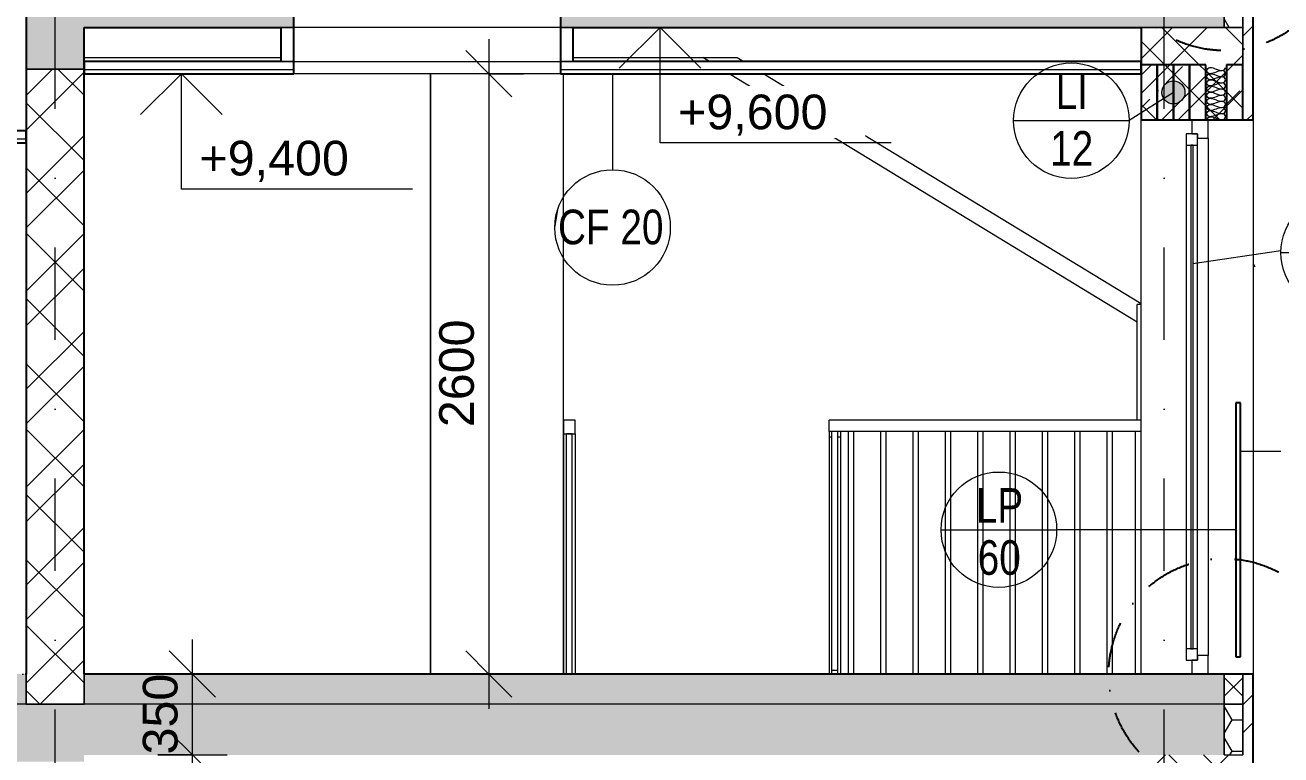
# Model space of a CAD drawing. Header units: millimetres. Extents: x -10201 to 171407, y -8645 to 72638.
# Drawn here: x 47032 to 52467, y 6450 to 9610 of the extents above; entities that cross this region are included whole.
import ezdxf

# ---------------------------------------------------------------- set-up
doc = ezdxf.new("R2010")
doc.units = ezdxf.units.MM
for name, pattern in [('HA_DashDot_10mm-S3mm', [1000, 400, -300, 0, -300]), ('HA_DashDot_4mm-S1mm', [400, 200, -100, 0, -100]), ('HA_Dot-S4mm', [400, 0, -400])]:
    doc.linetypes.add(name, pattern=pattern)
for name, color, linetype, lineweight in [('A-____-____-DIMS', 9, 'Continuous', 5), ('A-____-____-DIMS-100', 9, 'Continuous', 5), ('A-CLNG-____-IDEN', 9, 'Continuous', 9), ('A-CLNG-____-MCUT', 9, 'Continuous', 25), ('A-CLNG-____-OTLN', 9, 'Continuous', 9), ('A-DETL-____-OTLN', 9, 'Continuous', 25), ('A-FLOR-____-MCUT', 9, 'Continuous', 25), ('A-FLOR-____-OTLN', 9, 'Continuous', 9), ('A-FLOR-____-OVHD', 9, 'HA_DashDot_4mm-S1mm', 25), ('A-FLOR-____-PATT', 9, 'Continuous', 25), ('A-FLOR-HRAL-IDEN', 9, 'Continuous', 9), ('A-FLOR-HRAL-MCUT', 9, 'Continuous', 25), ('A-FLOR-HRAL-OTLN', 9, 'Continuous', 9), ('A-FLOR-LEVL-OTLN', 9, 'Continuous', 9), ('A-GENM-____-IDEN', 9, 'Continuous', 9), ('A-GENM-____-MCUT', 9, 'Continuous', 25), ('A-GENM-____-OTLN', 9, 'Continuous', 9), ('A-GLAZ-____-IDEN', 9, 'Continuous', 9), ('A-GLAZ-____-MCUT', 9, 'Continuous', 5), ('A-GLAZ-____-OTLN', 9, 'Continuous', 5), ('A-ROOF-____-OTLN', 9, 'Continuous', 9), ('A-WALL-____-MCUT', 9, 'Continuous', 25), ('A-WALL-____-OTLN', 9, 'Continuous', 9), ('A-WALL-____-PATT', 9, 'Continuous', 25), ('G-____-____-DIMS', 9, 'Continuous', 5), ('I-WALL-____-MCUT', 9, 'Continuous', 25), ('I-WALL-____-OTLN', 9, 'Continuous', 9), ('S-COLS-____-OTLN', 9, 'Continuous', 9), ('S-GRID-____-OTLN', 9, 'Continuous', 5)]:
    doc.layers.add(name, color=color, linetype=linetype, lineweight=lineweight)
doc.styles.add('Arial_1', font='arial.ttf', dxfattribs={"height": 150})
doc.styles.add('Arial_3', font='arial.ttf', dxfattribs={"width": 0.8, "height": 150})
doc.dimstyles.new('Inner_Dimensions', dxfattribs={"dimscale": 304.8, "dimtxt": 153.03891, "dimasz": 0.656168, "dimexe": 0.492126, "dimexo": 0.0625, "dimgap": 0.065617, "dimtad": 1, "dimdec": 0, "dimzin": 0, "dimdsep": 46, "dimtxsty": 'Arial_1', "dimblk1": 'OBLIQUE', "dimblk2": 'OBLIQUE', "dimsah": 1, "dimcen": 0.09, "dimdle": 0.492126, "dimazin": 0, "dimtfac": 1, "dimtdec": 4, "dimtix": 1, "dimtmove": 0, "dimatfit": 3, "dimfxl": 0.492126, "dimfxlon": 1, "dimtvp": 1, "dimtolj": 1, "dimtzin": 0, "dimlwd": 9, "dimlwe": 9, "dimarcsym": 2})
pattern_1 = [(45, (48505.64, 1865.4), (-212.132, 212.132), []), (45, (48655.64, 1865.4), (-212.132, 212.132), []), (315, (48505.64, 1865.4), (212.132, 212.132), []), (315, (48655.64, 1865.4), (212.132, 212.132), [])]
pattern_2 = [(0, (48505.64, 1865.4), (117.188, 67.658), [78.125, -156.25]), (120, (48505.64, 1865.4), (-117.18755, 67.6588), [78.125, -156.25]), (60, (48505.64, 1865.4), (-5e-05, 135.31592), [0, -156.25, 78.125, 0])]
pattern_3 = [(45, (48505.64, 1865.4), (-176.7767, 176.7767), []), (45, (48576.35, 1865.4), (-176.7767, 176.7767), []), (45, (48717.77, 1865.4), (-106.066, 247.4874), [100, -50, 3.353, -46.647])]

# ---------------------------------------------------------------- blocks, each defined once
blk = doc.blocks.new('Railing - 25mm-V44-ŘEZ 2-2 OBJEKT B')
at = {"layer": 'A-FLOR-HRAL-OTLN', "color": 250}
for p, q in [((55354.8, 7850), (55354.8, 6800)), ((55379.8, 6800), (55379.8, 7850))]:
    blk.add_line(p, q, dxfattribs=at)
blk = doc.blocks.new('Railing - 25mm-1408449-ŘEZ 2-2 OBJEKT B')
at = {"layer": 'A-FLOR-HRAL-OTLN', "color": 250}
for p, q in [((54164.8, 6800), (54164.8, 6815.9)), ((54189.8, 6800), (54189.8, 6815.9))]:
    blk.add_line(p, q, dxfattribs=at)
blk = doc.blocks.new('Railing - 25mm-1408427-ŘEZ 2-2 OBJEKT B')
at = {"layer": 'A-FLOR-HRAL-OTLN', "color": 250}
for p, q in [((54245.6, 2075), (54245.6, 3100)), ((54270.6, 2075), (54270.6, 3100))]:
    blk.add_line(p, q, dxfattribs=at)
blk = doc.blocks.new('Railing - 25mm-2075582-ŘEZ 2-2 OBJEKT B')
at = {"layer": 'A-FLOR-HRAL-OTLN', "color": 250}
for p, q in [((54164.8, 6815.9), (54164.8, 7850)), ((54189.8, 6815.9), (54189.8, 7850)), ((54189.8, 6815.9), (54164.8, 6815.9))]:
    blk.add_line(p, q, dxfattribs=at)
blk = doc.blocks.new('Railing - 25mm-V45-ŘEZ 2-2 OBJEKT B')
at = {"layer": 'A-FLOR-HRAL-OTLN', "color": 250}
blk.add_line((55477.7, 7850), (55477.7, 6800), dxfattribs=at)
blk = doc.blocks.new('Railing - 25mm-1408421-ŘEZ 2-2 OBJEKT B')
at = {"layer": 'A-FLOR-HRAL-OTLN', "color": 250}
for p, q in [((55464.8, 1716), (55464.8, 675)), ((55489.8, 1716), (55464.8, 1716)), ((55489.8, 675), (55489.8, 1716)), ((55464.8, 675), (55489.8, 675))]:
    blk.add_line(p, q, dxfattribs=at)
blk = doc.blocks.new('Railing - Railing-1408464-ŘEZ 2-2 OBJEKT B')
for name, p in [('Railing - 25mm-2075582-ŘEZ 2-2 OBJEKT B', (0, 0)), ('Railing - 25mm-V44-ŘEZ 2-2 OBJEKT B', (-1120, 0)), ('Railing - 25mm-V44-ŘEZ 2-2 OBJEKT B', (-980, 0)), ('Railing - 25mm-V44-ŘEZ 2-2 OBJEKT B', (-840, 0)), ('Railing - 25mm-V44-ŘEZ 2-2 OBJEKT B', (-700, 0)), ('Railing - 25mm-V44-ŘEZ 2-2 OBJEKT B', (-560, 0)), ('Railing - 25mm-V44-ŘEZ 2-2 OBJEKT B', (-420, 0)), ('Railing - 25mm-V44-ŘEZ 2-2 OBJEKT B', (-280, 0)), ('Railing - 25mm-V44-ŘEZ 2-2 OBJEKT B', (-140, 0)), ('Railing - 25mm-V44-ŘEZ 2-2 OBJEKT B', (0, 0)), ('Railing - 25mm-V45-ŘEZ 2-2 OBJEKT B', (0, 0)), ('Railing - 25mm-1408449-ŘEZ 2-2 OBJEKT B', (0, 0)), ('Railing - 25mm-1408427-ŘEZ 2-2 OBJEKT B', (0, 3150))]:
    blk.add_blockref(name, p)
at = {"extrusion": (0, 0, -1), "zscale": -1.000000000000001}
blk.add_blockref('Railing - 25mm-1408421-ŘEZ 2-2 OBJEKT B', (-109805.4, 3150), dxfattribs=at)
blk = doc.blocks.new('Top Rail Type - Top Rail_Internal_-1408492-ŘEZ 2-2 OBJEKT B')
at = {"layer": 'A-FLOR-HRAL-OTLN', "color": 250}
for p, q in [((54152.3, 7850), (54152.3, 7900)), ((54277.3, 7900), (54152.3, 7900)), ((55502.7, 7900), (54277.3, 7900)), ((54152.3, 7850), (54152.3, 7825.7)), ((54277.3, 7850), (54152.3, 7850)), ((54202.3, 7850), (54202.3, 7825.7)), ((55502.7, 7850), (54277.3, 7850)), ((54164.8, 7825.7), (54152.3, 7825.7)), ((54152.3, 7825.7), (54152.3, 6800)), ((54202.3, 7825.7), (54189.8, 7825.7)), ((54202.3, 7825.7), (54202.3, 6800)), ((54228.1, 6325), (54202.7, 6325)), ((54303.1, 6325), (54228.1, 6325)), ((54303.1, 6302), (54303.1, 6325)), ((54353.1, 6325), (54303.1, 6325)), ((54353.1, 6325), (54353.1, 6302)), ((54303.1, 4925), (54303.1, 6250)), ((54353.1, 6250), (54353.1, 4925)), ((54303.1, 4925), (54303.1, 4866)), ((54353.1, 4925), (54303.1, 4925)), ((54353.1, 4866), (54353.1, 4925)), ((54303.1, 4866), (54353.1, 4866))]:
    blk.add_line(p, q, dxfattribs=at)
blk = doc.blocks.new('Railing - Railing-1637688-ŘEZ 2-2 OBJEKT B')
at = {"layer": 'A-FLOR-HRAL-MCUT', "color": 50}
for p, q in [((55932.7, 7975), (55912.7, 7975)), ((55912.7, 7975), (55912.7, 6875)), ((55932.7, 6875), (55932.7, 7975)), ((55912.7, 6875), (55932.7, 6875))]:
    blk.add_line(p, q, dxfattribs=at)
blk = doc.blocks.new('HA_WD_SinglePanel - 1000x2400-1670805-ŘEZ 2-2 OBJEKT B')
at = {"layer": 'A-GLAZ-____-MCUT', "color": 10}
for p, q in [((55722.7, 6050), (55722.7, 5990)), ((55792.7, 6050), (55722.7, 6050)), ((55792.7, 5970), (55792.7, 6050)), ((55747.7, 5990), (55697.7, 5990)), ((55697.7, 5990), (55697.7, 5940)), ((55722.7, 5990), (55747.7, 5990)), ((55747.7, 5940), (55747.7, 5990)), ((55747.7, 5990), (55747.7, 5970)), ((55697.7, 5940), (55747.7, 5940)), ((55727.7, 5940), (55717.7, 5940)), ((55717.7, 5940), (55717.7, 3760)), ((55727.7, 3760), (55727.7, 5940)), ((55747.7, 5970), (55792.7, 5970)), ((55747.7, 3760), (55697.7, 3760)), ((55697.7, 3760), (55697.7, 3710)), ((55717.7, 3760), (55727.7, 3760)), ((55747.7, 3710), (55747.7, 3760)), ((55697.7, 3710), (55747.7, 3710)), ((55722.7, 3710), (55722.7, 3650)), ((55747.7, 3710), (55722.7, 3710)), ((55792.7, 3730), (55747.7, 3730)), ((55747.7, 3730), (55747.7, 3710)), ((55792.7, 3650), (55792.7, 3730)), ((55722.7, 3650), (55792.7, 3650))]:
    blk.add_line(p, q, dxfattribs=at)
at = {"layer": 'A-GLAZ-____-OTLN', "color": 10}
for p, q in [((55697.7, 5940), (55697.7, 3760)), ((55747.7, 3760), (55747.7, 5940)), ((55792.7, 5970), (55792.7, 3730))]:
    blk.add_line(p, q, dxfattribs=at)
blk = doc.blocks.new('HA_GM_Gutter_Facade - HA_GM_Gutter_Facade TP02-2133664-ŘEZ 2-2 OBJEKT B')
at = {"layer": 'A-GENM-____-OTLN', "color": 250}
for p, q in [((55989.7, 8575), (55987.7, 8575)), ((55997.2, 8562), (55989.7, 8575))]:
    blk.add_line(p, q, dxfattribs=at)
blk = doc.blocks.new('TB_Porotherm KP7_1250mm - TB_Porotherm KP7_1250mm-V56-ŘEZ 2-2 OBJEKT B')
at = {"layer": 'A-GENM-____-OTLN', "lineweight": 5}
h = blk.add_hatch(dxfattribs=at)
h.set_pattern_fill('FP_26', color=256, style=0, pattern_type=2)
h.set_pattern_definition(pattern_3)
h.paths.add_polyline_path([(55572.7, 9200), (55572.7, 9438), (55502.7, 9438), (55502.7, 9200)])
at = {"layer": 'A-GENM-____-MCUT', "color": 50}
for p, q in [((55572.7, 9438), (55502.7, 9438)), ((55502.7, 9438), (55502.7, 9200)), ((55572.7, 9200), (55572.7, 9438)), ((55502.7, 9200), (55572.7, 9200))]:
    blk.add_line(p, q, dxfattribs=at)
blk = doc.blocks.new('TB_Porotherm KP7_1250mm - TB_Porotherm KP7_1250mm-V57-ŘEZ 2-2 OBJEKT B')
at = {"layer": 'A-GENM-____-OTLN', "lineweight": 5}
h = blk.add_hatch(dxfattribs=at)
h.set_pattern_fill('FP_26', color=256, style=0, pattern_type=2)
h.set_pattern_definition(pattern_3)
h.paths.add_polyline_path([(55572.7, 9200), (55642.7, 9200), (55642.7, 9438), (55572.7, 9438)])
at = {"layer": 'A-GENM-____-MCUT', "color": 50}
for p, q in [((55642.7, 9438), (55572.7, 9438)), ((55572.7, 9438), (55572.7, 9200)), ((55642.7, 9200), (55642.7, 9438)), ((55572.7, 9200), (55642.7, 9200))]:
    blk.add_line(p, q, dxfattribs=at)
blk = doc.blocks.new('TB_Porotherm KP7_1250mm - TB_Porotherm KP7_1250mm-V58-ŘEZ 2-2 OBJEKT B')
at = {"layer": 'A-GENM-____-OTLN', "lineweight": 5}
h = blk.add_hatch(dxfattribs=at)
h.set_pattern_fill('FP_26', color=256, style=0, pattern_type=2)
h.set_pattern_definition(pattern_3)
h.paths.add_polyline_path([(55712.7, 9200), (55712.7, 9438), (55642.7, 9438), (55642.7, 9200)])
at = {"layer": 'A-GENM-____-MCUT', "color": 50}
for p, q in [((55712.7, 9438), (55642.7, 9438)), ((55642.7, 9438), (55642.7, 9200)), ((55712.7, 9200), (55712.7, 9438)), ((55642.7, 9200), (55712.7, 9200))]:
    blk.add_line(p, q, dxfattribs=at)
blk = doc.blocks.new('TB_Porotherm KP7_1250mm - TB_Porotherm KP7_1250mm-V59-ŘEZ 2-2 OBJEKT B')
at = {"layer": 'A-GENM-____-OTLN', "lineweight": 5}
h = blk.add_hatch(dxfattribs=at)
h.set_pattern_fill('FP_26', color=256, style=0, pattern_type=2)
h.set_pattern_definition(pattern_3)
h.paths.add_polyline_path([(55782.7, 9200), (55782.7, 9438), (55712.7, 9438), (55712.7, 9200)])
at = {"layer": 'A-GENM-____-MCUT', "color": 50}
for p, q in [((55782.7, 9438), (55712.7, 9438)), ((55712.7, 9438), (55712.7, 9200)), ((55782.7, 9200), (55782.7, 9438)), ((55712.7, 9200), (55782.7, 9200))]:
    blk.add_line(p, q, dxfattribs=at)
blk = doc.blocks.new('TB_Porotherm KP7_1250mm - TB_Porotherm KP7_1250mm-V60-ŘEZ 2-2 OBJEKT B')
at = {"layer": 'A-GENM-____-OTLN', "lineweight": 5}
h = blk.add_hatch(dxfattribs=at)
h.set_pattern_fill('FP_26', color=256, style=0, pattern_type=2)
h.set_pattern_definition(pattern_3)
h.paths.add_polyline_path([(55942.7, 9200), (55942.7, 9438), (55872.7, 9438), (55872.7, 9200)])
at = {"layer": 'A-GENM-____-MCUT', "color": 50}
for p, q in [((55942.7, 9438), (55872.7, 9438)), ((55872.7, 9438), (55872.7, 9200)), ((55942.7, 9200), (55942.7, 9438)), ((55872.7, 9200), (55942.7, 9200))]:
    blk.add_line(p, q, dxfattribs=at)
blk = doc.blocks.new('Railing - 25mm-1408423-ŘEZ 2-2 OBJEKT B')
at = {"layer": 'A-FLOR-HRAL-OTLN', "color": 250}
for p, q in [((54164.8, 4691), (54189.8, 4691)), ((54164.8, 3650), (54164.8, 4691)), ((54189.8, 3650), (54189.8, 4691))]:
    blk.add_line(p, q, dxfattribs=at)
blk = doc.blocks.new('Railing - Railing-2075608-ŘEZ 2-2 OBJEKT B')
at = {"extrusion": (0, 0, -1), "zscale": -1.000000000000001}
blk.add_blockref('Railing - 25mm-1408423-ŘEZ 2-2 OBJEKT B', (-107205.4, 3150), dxfattribs=at)
blk = doc.blocks.new('Top Rail Type - Top Rail_Internal_-2075612-ŘEZ 2-2 OBJEKT B')
at = {"layer": 'A-FLOR-HRAL-OTLN', "color": 250}
for p, q in [((53053.1, 7900), (53003.1, 7900)), ((53003.1, 7900), (53003.1, 7841)), ((53053.1, 7841), (53053.1, 7900)), ((53003.1, 7841), (53053.1, 7841)), ((53003.1, 7841), (53003.1, 6800)), ((53053.1, 7841), (53053.1, 6800))]:
    blk.add_line(p, q, dxfattribs=at)
blk = doc.blocks.new('185-01_OBJEKT B_Central_rvt-2-ŘEZ 2-2 OBJEKT B')
at = {"layer": 'A-FLOR-____-PATT', "lineweight": 9}
h = blk.add_hatch(color=254, dxfattribs=at)
h.paths.add_polyline_path([(50677.7, 9600), (51835.2, 9600), (51835.2, 9800), (50677.7, 9800), (50677.7, 9763)])
h.paths.add_polyline_path([(55862.7, 9600), (55862.7, 9800), (52990.2, 9800), (52990.2, 9600), (55585.5, 9600)])
at = {"layer": 'A-FLOR-____-PATT', "lineweight": 5}
for points in [[(48577.7, 6670), (50677.7, 6670), (50677.7, 6800), (48577.7, 6800)], [(52850.7, 6670), (55862.7, 6670), (55862.7, 6800), (50927.7, 6800), (50927.7, 6670), (51756.8, 6670)]]:
    blk.add_hatch(color=7, dxfattribs=at).paths.add_polyline_path(points)
at = {"layer": 'A-FLOR-____-PATT', "lineweight": 9}
for points in [[(45691.6, 6420), (50927.7, 6420), (50927.7, 6670), (45691.6, 6670), (45691.6, 6489.5)], [(55862.7, 6450), (55862.7, 6670), (50927.7, 6670), (50927.7, 6450), (55502.7, 6450)]]:
    blk.add_hatch(color=254, dxfattribs=at).paths.add_polyline_path(points)
at = {"layer": 'A-FLOR-____-PATT', "lineweight": 5}
h = blk.add_hatch(dxfattribs=at)
h.set_pattern_fill('FP_24', color=10, style=0, pattern_type=2)
h.set_pattern_definition(pattern_2)
h.paths.add_polyline_path([(55942.7, 6450), (55942.7, 6670), (55862.7, 6670), (55862.7, 6450)])
at = {"layer": 'A-WALL-____-PATT', "lineweight": 5}
h = blk.add_hatch(dxfattribs=at)
h.set_pattern_fill('FP_25', color=10, style=0, pattern_type=2)
h.set_pattern_definition([(45, (48505.64, 1865.4), (-251.447, 251.447), []), (45, (48505.64, 2246.4), (-251.447, 251.447), [])])
h.paths.add_polyline_path([(55942.7, 2900), (55987.7, 2900), (55987.7, 3650), (55942.7, 3650), (55942.7, 3200.1)])
h.paths.add_polyline_path([(55942.7, 6050), (55987.7, 6050), (55987.7, 6800), (55942.7, 6800), (55942.7, 6325.3)])
h.paths.add_polyline_path([(55942.7, 9200), (55987.7, 9200), (55987.7, 11903.1), (55942.7, 11903.1), (55942.7, 9450.5)])
h = blk.add_hatch(dxfattribs=at)
h.set_pattern_fill('FP_24', color=10, style=0, pattern_type=2)
h.set_pattern_definition(pattern_2)
h.paths.add_polyline_path([(55862.7, 9600), (55942.7, 9600), (55942.7, 11800), (55862.7, 11800), (55862.7, 9800)])
at = {"layer": 'A-WALL-____-PATT', "lineweight": 9}
blk.add_hatch(color=254, dxfattribs=at).paths.add_polyline_path([(50927.7, 9420), (50927.7, 9600), (50677.7, 9600), (50677.7, 9420)])
at = {"layer": 'A-WALL-____-PATT', "lineweight": 5}
h = blk.add_hatch(dxfattribs=at)
h.set_pattern_fill('FP_21', color=10, style=0, pattern_type=2)
h.set_pattern_definition(pattern_1)
h.paths.add_polyline_path([(55942.7, 6670), (55942.7, 6800), (55862.7, 6800), (55862.7, 6670)])
h.paths.add_polyline_path([(55502.7, 9200), (55942.7, 9200), (55942.7, 9600), (55502.7, 9600), (55502.7, 9450.5)])
h = blk.add_hatch(dxfattribs=at)
h.set_pattern_fill('FP_23', color=10, style=0, pattern_type=2)
h.set_pattern_definition([(45, (48505.64, 1865.4), (-212.132, 212.132), []), (45, (48655.64, 1865.4), (-212.132, 212.132), []), (315, (48505.64, 1865.4), (141.4214, 141.4214), [])])
h.paths.add_polyline_path([(50677.7, 6670), (50927.7, 6670), (50927.7, 9420), (50677.7, 9420), (50677.7, 6800)])
h = blk.add_hatch(dxfattribs=at)
h.set_pattern_fill('FP_21', color=10, style=0, pattern_type=2)
h.set_pattern_definition(pattern_1)
h.paths.add_polyline_path([(55862.7, 3520), (55942.7, 3520), (55942.7, 3650), (55862.7, 3650)])
h.paths.add_polyline_path([(55502.7, 6050), (55942.7, 6050), (55942.7, 6450), (55502.7, 6450), (55502.7, 6325.3)])
at = {"layer": 'A-CLNG-____-MCUT', "color": 50}
for p, q in [((51780.2, 9452), (50927.7, 9452)), ((50927.7, 9452), (50927.7, 9400)), ((51835.2, 9400), (51835.2, 9452)), ((52990.2, 9452), (52990.2, 9400)), ((55502.7, 9452), (53045.2, 9452)), ((55502.7, 9400), (55502.7, 9452)), ((50927.7, 9400), (51835.2, 9400)), ((52990.2, 9400), (55502.7, 9400)), ((50677.7, 9152), (48577.7, 9152)), ((50677.7, 9100), (50677.7, 9152)), ((48577.7, 9100), (50677.7, 9100))]:
    blk.add_line(p, q, dxfattribs=at)
at = {"layer": 'A-CLNG-____-MCUT', "color": 250, "lineweight": 9}
for p, q in [((51835.2, 9416), (50927.7, 9416)), ((51835.2, 9452), (51780.2, 9452)), ((53045.2, 9452), (52990.2, 9452)), ((55502.7, 9416), (52990.2, 9416)), ((50677.7, 9116), (48577.7, 9116))]:
    blk.add_line(p, q, dxfattribs=at)
at = {"layer": 'A-CLNG-____-OTLN', "color": 250}
for p, q in [((51835.2, 9452), (52990.2, 9452)), ((52990.2, 9400), (51835.2, 9400))]:
    blk.add_line(p, q, dxfattribs=at)
at = {"layer": 'A-FLOR-____-MCUT', "color": 50}
for p, q in [((50677.7, 9800), (50677.7, 9600)), ((51835.2, 9600), (51835.2, 9800)), ((52990.2, 9800), (52990.2, 9600)), ((50927.7, 9600), (51780.2, 9600)), ((53045.2, 9600), (55502.7, 9600)), ((50677.7, 6800), (50672.7, 6800)), ((55862.7, 6800), (50927.7, 6800))]:
    blk.add_line(p, q, dxfattribs=at)
at = {"layer": 'A-FLOR-____-MCUT', "color": 250, "lineweight": 9}
for p, q in [((55862.7, 9600), (55862.7, 9800)), ((51780.2, 9600), (51835.2, 9600)), ((52990.2, 9600), (53045.2, 9600)), ((55502.7, 9600), (55862.7, 9600)), ((50677.7, 6670), (50677.7, 6800)), ((55862.7, 6670), (55862.7, 6800)), ((50677.7, 6670), (48577.7, 6670)), ((50927.7, 6670), (50677.7, 6670)), ((55862.7, 6670), (50927.7, 6670))]:
    blk.add_line(p, q, dxfattribs=at)
at = {"layer": 'A-FLOR-____-OTLN', "color": 250}
for p, q in [((52990.2, 9600), (51835.2, 9600)), ((50927.7, 6800), (50927.7, 6670)), ((55862.7, 6450), (55862.7, 6670)), ((55942.7, 6670), (55862.7, 6670)), ((55862.7, 6670), (55862.7, 6450)), ((55942.7, 6450), (55942.7, 6670)), ((55862.7, 6450), (55942.7, 6450))]:
    blk.add_line(p, q, dxfattribs=at)
at = {"layer": 'A-ROOF-____-OTLN', "color": 250}
for p, q in [((53635.1, 9452), (53605.6, 9470)), ((55485.2, 8324.4), (53720.4, 9400))]:
    blk.add_line(p, q, dxfattribs=at)
at = {"layer": 'A-WALL-____-MCUT', "color": 50}
for p, q in [((55987.7, 9200), (55987.7, 11903.1)), ((55502.7, 9600), (55502.7, 9200)), ((55502.7, 9200), (55942.7, 9200)), ((55942.7, 9200), (55987.7, 9200)), ((55942.7, 6800), (55862.7, 6800)), ((55987.7, 6800), (55942.7, 6800)), ((55987.7, 6050), (55987.7, 6800))]:
    blk.add_line(p, q, dxfattribs=at)
at = {"layer": 'A-WALL-____-MCUT', "color": 250, "lineweight": 9}
for p, q in [((55942.7, 11800), (55942.7, 9600)), ((55942.7, 9600), (55942.7, 11800)), ((55862.7, 9800), (55862.7, 9600)), ((51835.2, 9600), (51780.2, 9600)), ((53045.2, 9600), (52990.2, 9600)), ((55862.7, 9600), (55502.7, 9600)), ((55942.7, 9600), (55862.7, 9600)), ((55862.7, 9600), (55942.7, 9600)), ((55942.7, 9600), (55942.7, 9200)), ((55942.7, 9200), (55942.7, 9600)), ((50927.7, 9420), (50677.7, 9420)), ((50677.7, 9420), (50927.7, 9420)), ((51780.2, 9452), (51835.2, 9452)), ((52990.2, 9452), (53045.2, 9452)), ((50677.7, 6800), (50677.7, 6670)), ((50927.7, 6670), (50927.7, 6800)), ((55862.7, 6800), (55862.7, 6670)), ((55942.7, 6800), (55942.7, 6670)), ((55942.7, 6670), (55942.7, 6800)), ((50677.7, 6670), (50927.7, 6670))]:
    blk.add_line(p, q, dxfattribs=at)
at = {"layer": 'A-WALL-____-OTLN', "color": 250}
for p, q in [((55502.7, 6800), (55502.7, 9200)), ((55987.7, 9200), (55987.7, 6800)), ((55485.2, 7900), (55485.2, 8400)), ((55502.7, 8400), (55485.2, 8400)), ((55862.7, 6670), (55942.7, 6670)), ((55942.7, 6670), (55942.7, 6450))]:
    blk.add_line(p, q, dxfattribs=at)
at = {"layer": 'I-WALL-____-MCUT', "color": 50}
for p, q in [((50677.7, 9600), (50677.7, 9420)), ((50927.7, 9420), (50927.7, 9600)), ((51780.2, 9600), (51780.2, 9452)), ((51835.2, 9452), (51835.2, 9600)), ((52990.2, 9600), (52990.2, 9452)), ((53045.2, 9452), (53045.2, 9600)), ((50677.7, 9420), (50677.7, 6800)), ((50927.7, 6800), (50927.7, 9420))]:
    blk.add_line(p, q, dxfattribs=at)
at = {"layer": 'I-WALL-____-OTLN', "color": 250}
for p, q in [((52990.2, 9600), (51835.2, 9600)), ((50927.7, 9470), (51780.2, 9470)), ((53045.2, 9470), (53754.5, 9470)), ((53754.5, 9470), (53784, 9452)), ((51835.2, 9452), (52990.2, 9452)), ((52427.7, 9400), (52427.7, 6800)), ((53002.7, 6800), (53002.7, 9400)), ((53869.3, 9400), (55502.7, 8404.5))]:
    blk.add_line(p, q, dxfattribs=at)
at = {"layer": 'S-COLS-____-OTLN', "color": 250}
blk.add_line((52425.2, 9400), (52425.2, 6800), dxfattribs=at)
at = {"layer": 'A-FLOR-HRAL-OTLN', "color": 250, "lineweight": 9}
for name in ['Railing - Railing-1637688-ŘEZ 2-2 OBJEKT B', 'Top Rail Type - Top Rail_Internal_-2075612-ŘEZ 2-2 OBJEKT B', 'Top Rail Type - Top Rail_Internal_-1408492-ŘEZ 2-2 OBJEKT B', 'Railing - Railing-2075608-ŘEZ 2-2 OBJEKT B', 'Railing - Railing-1408464-ŘEZ 2-2 OBJEKT B']:
    blk.add_blockref(name, (0, 0), dxfattribs=at)
at = {"layer": 'A-GENM-____-OTLN', "color": 250, "lineweight": 9}
for name in ['TB_Porotherm KP7_1250mm - TB_Porotherm KP7_1250mm-V56-ŘEZ 2-2 OBJEKT B', 'TB_Porotherm KP7_1250mm - TB_Porotherm KP7_1250mm-V57-ŘEZ 2-2 OBJEKT B', 'TB_Porotherm KP7_1250mm - TB_Porotherm KP7_1250mm-V58-ŘEZ 2-2 OBJEKT B', 'TB_Porotherm KP7_1250mm - TB_Porotherm KP7_1250mm-V59-ŘEZ 2-2 OBJEKT B', 'TB_Porotherm KP7_1250mm - TB_Porotherm KP7_1250mm-V60-ŘEZ 2-2 OBJEKT B', 'HA_GM_Gutter_Facade - HA_GM_Gutter_Facade TP02-2133664-ŘEZ 2-2 OBJEKT B']:
    blk.add_blockref(name, (0, 0), dxfattribs=at)
at = {"layer": 'A-GLAZ-____-OTLN', "color": 250, "lineweight": 9}
blk.add_blockref('HA_WD_SinglePanel - 1000x2400-1670805-ŘEZ 2-2 OBJEKT B', (0, 3150), dxfattribs=at)
blk = doc.blocks.new('Spot Elevations - Flipped-794089-ŘEZ 2-2 OBJEKT B')
at = {"layer": 'G-____-____-DIMS', "lineweight": 9}
for p, q in [((53244.3, 9423.2), (53421.1, 9600)), ((53421.1, 9600), (53597.9, 9423.2)), ((53421.1, 9100), (53421.1, 9600)), ((54421.1, 9100), (53421.1, 9100))]:
    blk.add_line(p, q, dxfattribs=at)
blk = doc.blocks.new('HA_Tag_Ceiling - Group _ Type Mark-1822524-ŘEZ 2-2 OBJEKT B')
at = {"layer": 'A-CLNG-____-IDEN'}
blk.add_line((48825.3, 8633.9), (48840.4, 8719.4), dxfattribs=at)
blk.add_circle((49075.3, 8633.9), 250, dxfattribs=at)
blk = doc.blocks.new('DIMBLOCK106-ŘEZ 2-2 OBJEKT B')
at = {"layer": 'A-____-____-DIMS-100', "lineweight": 9}
for p, q in [((49038.7, 9550), (49038.7, 6650)), ((49038.7, 9400), (48938.7, 9500)), ((49188.7, 9400), (48888.7, 9400)), ((49038.7, 9400), (49138.7, 9300)), ((49038.7, 9400), (49188.7, 9400)), ((49038.7, 6800), (48938.7, 6900)), ((49188.7, 6800), (48888.7, 6800)), ((49038.7, 6800), (49138.7, 6700)), ((49038.7, 6800), (49188.7, 6800))]:
    blk.add_line(p, q, dxfattribs=at)
at = {"layer": 'A-____-____-DIMS-100', "color": 0, "lineweight": 9, "insert": (48823.9, 7869.3), "char_height": 150, "width": 553.765, "attachment_point": 1, "rotation": 90, "line_spacing_factor": 0.941778, "style": 'Arial_1'}
blk.add_mtext('2600', dxfattribs=at)
blk = doc.blocks.new('_Oblique')
at = {"color": 0, "linetype": 'ByBlock', "lineweight": -2}
blk.add_line((-0.5, -0.5), (0.5, 0.5), dxfattribs=at)
blk = doc.blocks.new('DIMBLOCK110-ŘEZ 2-2 OBJEKT B')
at = {"layer": 'A-____-____-DIMS-100', "lineweight": 9}
for p, q in [((47755.9, 6300), (47755.9, 6950)), ((47755.9, 6800), (47655.9, 6900)), ((47605.9, 6800), (47905.9, 6800)), ((47755.9, 6800), (47605.9, 6800)), ((47755.9, 6800), (47855.9, 6700)), ((47755.9, 6450), (47655.9, 6550)), ((47605.9, 6450), (47905.9, 6450)), ((47755.9, 6450), (47605.9, 6450)), ((47755.9, 6450), (47855.9, 6350))]:
    blk.add_line(p, q, dxfattribs=at)
at = {"layer": 'A-____-____-DIMS-100', "color": 0, "lineweight": 9, "insert": (47541.2, 6451.9), "char_height": 150, "width": 415.324, "attachment_point": 1, "rotation": 90, "line_spacing_factor": 0.941778, "style": 'Arial_1'}
blk.add_mtext('350', dxfattribs=at)
blk = doc.blocks.new('HA_TAG_GM_Products - Generic-588599-ŘEZ 2-2 OBJEKT B')
at = {"layer": 'A-GENM-____-IDEN'}
blk.add_line((42609.8, 5022.2), (43109.8, 5022.2), dxfattribs=at)
blk.add_circle((42859.8, 5022.2), 250, dxfattribs=at)
blk = doc.blocks.new('HA_TAG_GM_Railings - Generic-2229991-ŘEZ 2-2 OBJEKT B')
at = {"layer": 'A-FLOR-HRAL-IDEN'}
blk.add_line((54637.3, 7425), (55137.3, 7425), dxfattribs=at)
blk.add_circle((54887.3, 7425), 250, dxfattribs=at)
blk = doc.blocks.new('HA_TAG_WD - Type Mark-1502833-ŘEZ 2-2 OBJEKT B')
at = {"layer": 'A-GLAZ-____-IDEN'}
blk.add_line((52209.2, 10998), (52709.2, 10998), dxfattribs=at)
blk.add_circle((52459.2, 10998), 250, dxfattribs=at)

msp = doc.modelspace()

# ---------------------------------------------------------------- hatches: boundary and pattern name
at = {"layer": 'A-GENM-____-IDEN'}
h = msp.add_hatch(color=256, dxfattribs=at)
edge = h.paths.add_edge_path()
edge.add_arc((52001.7, 9319), 50, 0, 360)

# ---------------------------------------------------------------- linework, layer by layer
at = {"layer": 'A-CLNG-____-IDEN'}
msp.add_line((49574.2, 9400), (49574.2, 8983.9), dxfattribs=at)
at = {"layer": 'A-DETL-____-OTLN', "lineweight": 9}
for points in [[(52160, 9400), (52153.8, 9400), (52139.7, 9413.3), (52153.8, 9426.7), (52160, 9426.7)], [(52160, 9426.7), (52178.4, 9426.7), (52195, 9413.3), (52213.4, 9413.3)], [(52213.4, 9413.3), (52195, 9413.3), (52178.4, 9400), (52160, 9400)], [(52213.4, 9413.3), (52219.7, 9413.3), (52226.7, 9420.4), (52226.7, 9426.7)], [(52213.4, 9386.7), (52219.7, 9386.7), (52233.8, 9400), (52219.7, 9413.3), (52213.4, 9413.3)], [(52160, 9373.3), (52153.8, 9373.3), (52139.7, 9386.7), (52153.8, 9400), (52160, 9400)], [(52160, 9346.7), (52153.8, 9346.7), (52139.7, 9360), (52153.8, 9373.3), (52160, 9373.3)], [(52160, 9400), (52178.4, 9400), (52195, 9386.7), (52213.4, 9386.7)], [(52213.4, 9386.7), (52195, 9386.7), (52178.4, 9373.3), (52160, 9373.3)], [(52160, 9373.3), (52178.4, 9373.3), (52195, 9360), (52213.4, 9360)], [(52213.4, 9360), (52195, 9360), (52178.4, 9346.7), (52160, 9346.7)], [(52213.4, 9360), (52219.7, 9360), (52233.8, 9373.3), (52219.7, 9386.7), (52213.4, 9386.7)], [(52213.4, 9333.3), (52219.7, 9333.3), (52233.8, 9346.7), (52219.7, 9360), (52213.4, 9360)], [(52160, 9320), (52153.8, 9320), (52139.7, 9333.3), (52153.8, 9346.7), (52160, 9346.7)], [(52160, 9293.3), (52153.8, 9293.3), (52139.7, 9306.7), (52153.8, 9320), (52160, 9320)], [(52160, 9346.7), (52178.4, 9346.7), (52195, 9333.3), (52213.4, 9333.3)], [(52213.4, 9333.3), (52195, 9333.3), (52178.4, 9320), (52160, 9320)], [(52160, 9320), (52178.4, 9320), (52195, 9306.7), (52213.4, 9306.7)], [(52213.4, 9306.7), (52195, 9306.7), (52178.4, 9293.3), (52160, 9293.3)], [(52213.4, 9306.7), (52219.7, 9306.7), (52233.8, 9320), (52219.7, 9333.3), (52213.4, 9333.3)], [(52213.4, 9280), (52219.7, 9280), (52233.8, 9293.3), (52219.7, 9306.7), (52213.4, 9306.7)], [(52160, 9266.7), (52153.8, 9266.7), (52139.7, 9280), (52153.8, 9293.3), (52160, 9293.3)], [(52160, 9240), (52153.8, 9240), (52139.7, 9253.3), (52153.8, 9266.7), (52160, 9266.7)], [(52160, 9213.3), (52153.8, 9213.3), (52139.7, 9226.7), (52153.8, 9240), (52160, 9240)], [(52160, 9293.3), (52178.4, 9293.3), (52195, 9280), (52213.4, 9280)], [(52213.4, 9280), (52195, 9280), (52178.4, 9266.7), (52160, 9266.7)], [(52160, 9266.7), (52178.4, 9266.7), (52195, 9253.3), (52213.4, 9253.3)], [(52213.4, 9253.3), (52195, 9253.3), (52178.4, 9240), (52160, 9240)], [(52160, 9240), (52178.4, 9240), (52195, 9226.7), (52213.4, 9226.7)], [(52213.4, 9253.3), (52219.7, 9253.3), (52233.8, 9266.7), (52219.7, 9280), (52213.4, 9280)], [(52213.4, 9226.7), (52219.7, 9226.7), (52233.8, 9240), (52219.7, 9253.3), (52213.4, 9253.3)], [(52146.7, 9200), (52146.7, 9206.3), (52153.8, 9213.3), (52160, 9213.3)], [(52213.4, 9226.7), (52195, 9226.7), (52178.4, 9213.3), (52160, 9213.3)], [(52160, 9213.3), (52178.4, 9213.3), (52195, 9200), (52213.4, 9200)], [(52213.4, 9200), (52219.7, 9200), (52233.8, 9213.3), (52219.7, 9226.7), (52213.4, 9226.7)]]:
    msp.add_open_spline(points, degree=3, dxfattribs=at)
at = {"layer": 'A-FLOR-____-OVHD'}
for centre in [(52221.7, 10000), (52221.7, 6800)]:
    msp.add_circle(centre, 500, dxfattribs=at)
at = {"layer": 'A-FLOR-HRAL-IDEN'}
for p, q in [((52291.7, 7765), (52466.9, 7765)), ((52271.7, 7425), (51496.3, 7425))]:
    msp.add_line(p, q, dxfattribs=at)
at = {"layer": 'A-FLOR-LEVL-OTLN', "linetype": 'HA_Dot-S4mm', "lineweight": 5}
msp.add_line((34618.5, 6800), (57194, 6800), dxfattribs=at)
at = {"layer": 'A-GENM-____-IDEN'}
msp.add_line((52001.7, 9319), (51809.8, 9196.7), dxfattribs=at)
msp.add_circle((52001.7, 9319), 50, dxfattribs=at)
at = {"layer": 'A-GLAZ-____-IDEN'}
msp.add_line((52086.3, 8577.8), (52466.9, 8633.9), dxfattribs=at)
at = {"layer": 'S-GRID-____-OTLN', "linetype": 'HA_DashDot_10mm-S3mm', "lineweight": 9}
for p, q in [((47161.7, -3754.1), (47161.7, 14405.1)), ((51961.7, -3754.1), (51961.7, 14405.1))]:
    msp.add_line(p, q, dxfattribs=at)

# ---------------------------------------------------------------- block references
at = {"lineweight": 5}
msp.add_blockref('185-01_OBJEKT B_Central_rvt-2-ŘEZ 2-2 OBJEKT B', (-3641, 0), dxfattribs=at)
at = {"layer": 'A-CLNG-____-IDEN'}
msp.add_blockref('HA_Tag_Ceiling - Group _ Type Mark-1822524-ŘEZ 2-2 OBJEKT B', (498.9, 100), dxfattribs=at)
at = {"layer": 'A-FLOR-HRAL-IDEN'}
msp.add_blockref('HA_TAG_GM_Railings - Generic-2229991-ŘEZ 2-2 OBJEKT B', (-3641, 0), dxfattribs=at)
at = {"layer": 'A-GENM-____-IDEN'}
msp.add_blockref('HA_TAG_GM_Products - Generic-588599-ŘEZ 2-2 OBJEKT B', (8700, 4174.5), dxfattribs=at)
at = {"layer": 'A-GLAZ-____-IDEN'}
msp.add_blockref('HA_TAG_WD - Type Mark-1502833-ŘEZ 2-2 OBJEKT B', (257.8, -2372.8), dxfattribs=at)
at = {"layer": 'G-____-____-DIMS', "lineweight": 9}
for p in [(-3641, 0), (-5712.6, -200)]:
    msp.add_blockref('Spot Elevations - Flipped-794089-ŘEZ 2-2 OBJEKT B', p, dxfattribs=at)

# ---------------------------------------------------------------- texts
at = {"layer": 'A-CLNG-____-IDEN', "lineweight": 5, "insert": (49338.2, 8811.2), "char_height": 150, "width": 564.388, "attachment_point": 1, "style": 'Arial_3'}
msp.add_mtext('CF 20', dxfattribs=at)
at = {"layer": 'A-FLOR-HRAL-IDEN', "lineweight": 5, "char_height": 150, "attachment_point": 1, "style": 'Arial_3'}
for s, insert, width in [('LP', (51146.6, 7605.2), 250.126), ('60', (51154.6, 7379.8), 230.886)]:
    msp.add_mtext(s, dxfattribs=dict(at, insert=insert, width=width))
at = {"layer": 'A-GENM-____-IDEN', "lineweight": 5, "char_height": 150, "attachment_point": 1, "style": 'Arial_3'}
for s, insert, width in [('LI', (51492.2, 9396.9), 173.164), ('12', (51468.2, 9151.4), 230.886)]:
    msp.add_mtext(s, dxfattribs=dict(at, insert=insert, width=width))

# ---------------------------------------------------------------- dimensions: what is measured, and where the dimension line sits
at = {"layer": 'A-____-____-DIMS', "lineweight": 9}
for base, p1, p2, override, picture, middle in [((49038.7, 6800), (49188.7, 9400), (49188.7, 6800), {"dimpost": '<>', "dimfxl": 2600}, 'DIMBLOCK106-ŘEZ 2-2 OBJEKT B', (48942.1, 8100)), ((47755.9, 6800), (47605.9, 6450), (47605.9, 6800), {"dimpost": '<>', "dimfxl": 350}, 'DIMBLOCK110-ŘEZ 2-2 OBJEKT B', (47659.3, 6625))]:
    dim = msp.add_linear_dim(base=base, p1=p1, p2=p2, angle=90, dimstyle='Inner_Dimensions', override=override, dxfattribs=at)
    dim.commit()
    dim.dimension.update_dxf_attribs({"geometry": picture, "text_midpoint": middle})

# ---------------------------------------------------------------- next in the draw order: texts
at = {"layer": 'G-____-____-DIMS', "lineweight": 9, "char_height": 150, "width": 773.133, "attachment_point": 1, "line_spacing_factor": 0.941778, "style": 'Arial_1', "bg_fill": 3, "box_fill_scale": 1.25, "bg_fill_color": 256, "bg_fill_true_color": 13158600, "bg_fill_transparency": 0}
for s, insert in [('+9,600', (49857.9, 9309.3)), ('+9,400', (47786.3, 9109.3))]:
    msp.add_mtext(s, dxfattribs=dict(at, insert=insert))

doc.saveas('drawing.dxf')
